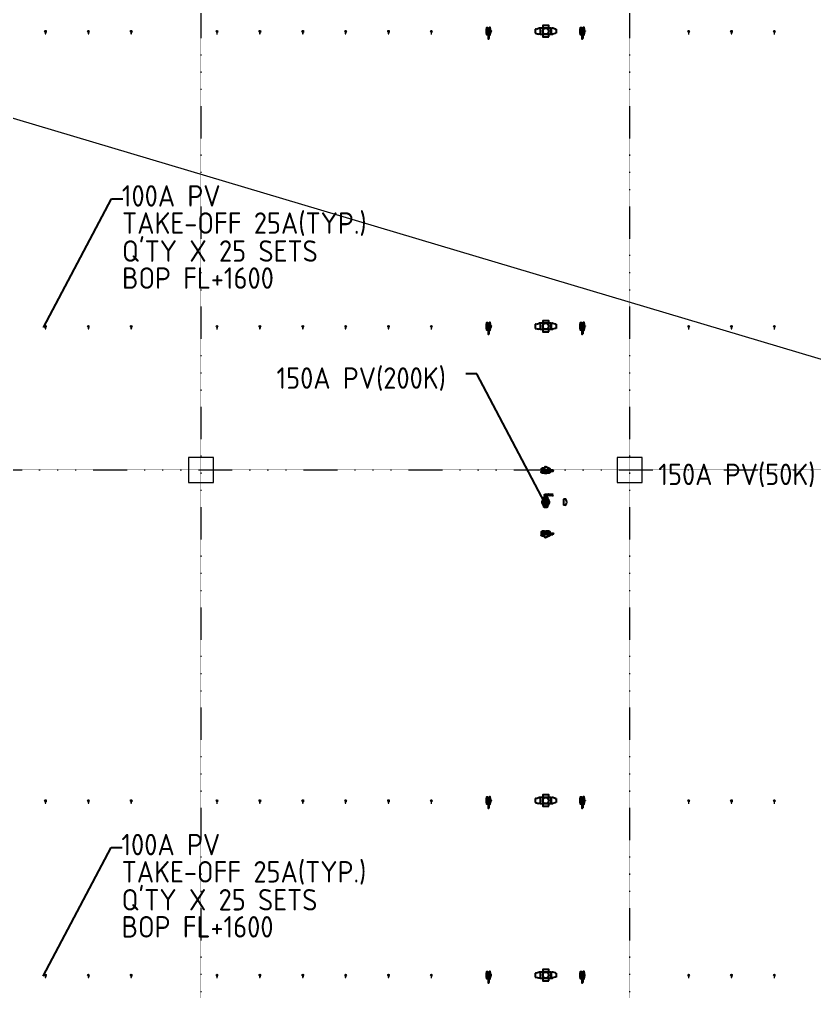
# Model space of a CAD drawing. Extents: x -122301 to 290600, y -29000 to 395522.
# Drawn here: x 122122 to 144375, y 30400 to 57612 of the extents above; entities that cross this region are included whole.
import ezdxf

# ---------------------------------------------------------------- set-up
doc = ezdxf.new("R2010")
doc.units = 0
doc.header["$LTSCALE"] = 10
doc.linetypes.add('H12PL2$0$JJP_三點線', pattern=[0.9, 0.3, -0.15, 0, -0.15, 0, -0.15, 0, -0.15])
for name, color, linetype in [('H12PL2$0$A-OBJE-2D', 252, 'Continuous'), ('H12PL2$0$S-COL', 252, 'Continuous'), ('H12PL2$0$S-GRID', 252, 'Continuous'), ('XFM7P20PV$0$PIPE-TEXT', 252, 'Continuous'), ('XFM7P20PV$0$U-PV-PIPE', 252, 'Continuous'), ('XFM7P20PV$0$U-PV-TXT', 252, 'Continuous'), ('XFM7P20PV-200K$0$PIPE-TEXT', 1, 'Continuous'), ('XFM7P20PV-200K$0$U-PV-PIPE', 180, 'Continuous'), ('XFM7P20PV-200K$0$U-PV-TXT', 3, 'Continuous')]:
    doc.layers.add(name, color=color, linetype=linetype)
doc.styles.add('XFM7P20PV$0$aa-txt', font='isocp.shx', dxfattribs={"bigfont": 'chineset'})
doc.styles.add('XFM7P20PV$0$dim-txt', font='isocp.shx', dxfattribs={"width": 0.7, "bigfont": 'chineset'})
doc.styles.add('XFM7P20PV-200K$0$aa-txt', font='isocp.shx', dxfattribs={"bigfont": 'chineset'})
doc.styles.add('XFM7P20PV-200K$0$dim-txt', font='isocp.shx', dxfattribs={"width": 0.7, "bigfont": 'chineset'})
doc.dimstyles.new('XFM7P20PV$0$adim-100', dxfattribs={"dimscale": 100, "dimtxt": 0.25, "dimasz": 0.25, "dimexe": 0.1, "dimexo": 0.5, "dimgap": 0.15, "dimtad": 0, "dimdec": 4, "dimtxsty": 'XFM7P20PV$0$dim-txt', "dimcen": -0.025, "dimclrd": 3, "dimclre": 3, "dimclrt": 256, "dimadec": 0, "dimazin": 0, "dimtfac": 1, "dimtdec": 4, "dimtmove": 0, "dimatfit": 3, "dimfxl": 1.25, "dimarcsym": 0})
doc.dimstyles.new('XFM7P20PV-200K$0$adim-100', dxfattribs={"dimscale": 100, "dimtxt": 0.25, "dimasz": 0.25, "dimexe": 0.1, "dimexo": 0.5, "dimgap": 0.15, "dimtad": 0, "dimdec": 4, "dimtxsty": 'XFM7P20PV-200K$0$dim-txt', "dimcen": -0.025, "dimclrd": 3, "dimclre": 3, "dimclrt": 256, "dimadec": 0, "dimazin": 0, "dimtfac": 1, "dimtdec": 4, "dimtmove": 0, "dimatfit": 3, "dimfxl": 1.25, "dimarcsym": 0})
pattern_1 = [(45, (-38206.89, -63929.86), (-33.67596, 33.67596), [])]

# ---------------------------------------------------------------- blocks, each defined once
blk = doc.blocks.new('H12PL2')
at = {"layer": 'H12PL2$0$A-OBJE-2D', "lineweight": 0}
blk.add_line((17650, 85950), (243150, 18700), dxfattribs=at)
at = {"layer": 'H12PL2$0$S-COL', "lineweight": 0, "flags": 128}
for points in [[(126850, 44650), (127550, 44650), (127550, 45350), (126850, 45350)], [(138850, 44650), (139550, 44650), (139550, 45350), (138850, 45350)]]:
    blk.add_lwpolyline(points, close=True, dxfattribs=at)
at = {"layer": 'H12PL2$0$S-GRID', "linetype": 'H12PL2$0$JJP_三點線', "lineweight": 0}
for p, q in [((127200, 128250), (127200, -28000)), ((139200, 128250), (139200, -28000)), ((-29000, 45000), (289600, 45000))]:
    blk.add_line(p, q, dxfattribs=at)
blk = doc.blocks.new('XFM7P20PV$0$A$Cab634a56')
at = {"layer": 'XFM7P20PV$0$U-PV-PIPE'}
h = blk.add_hatch(dxfattribs=at)
h.set_pattern_fill('ANSI31', color=3, scale=15, style=0)
h.set_pattern_definition(pattern_1)
edge = h.paths.add_edge_path()
edge.add_arc((127, 151), 84.1, 90, 270)
edge.add_arc((127, 109), 42.1, 270, 450)
edge.add_arc((127, 193), 42.1, 90, 270, ccw=False)
at = {"layer": 'XFM7P20PV$0$U-PV-PIPE', "color": 3}
for p, q in [((77, 353, 0), (184, 353, 0)), ((77, 353, 0), (77, 350, 0)), ((77, 350, 0), (184, 350, 0)), ((85, 289, 0), (101, 289, 0)), ((85, 280, 0), (95, 280, 0)), ((90, 350, 0), (90, 342, 0)), ((91, 341, 0), (162, 341, 0)), ((94, 341, 0), (94, 337, 0)), ((96, 337, 0), (104, 337, 0)), ((97, 337, 0), (97, 341, 0)), ((100, 335, 0), (100, 343, 0)), ((103, 337, 0), (103, 341, 0)), ((104, 353, 0), (141, 353, 0)), ((105, 337, 0), (105, 341, 0)), ((110, 332, 0), (110, 256, 0)), ((110, 332, 0), (110, 256, 0)), ((112, 362, 0), (112, 373, 0)), ((115, 376, 0), (140, 376, 0)), ((121, 369, 0), (132, 369, 0)), ((121, 369, 0), (121, 250, 0)), ((122, 376, 0), (337, 376, 0)), ((127, 385, 0), (127, 0, 0)), ((132, 369, 0), (132, 250, 0)), ((144, 362, 0), (195, 362, 0)), ((144, 362, 0), (144, 355, 0)), ((144, 332, 0), (144, 256, 0)), ((148, 337, 0), (148, 341, 0)), ((150, 337, 0), (158, 337, 0)), ((151, 337, 0), (151, 341, 0)), ((168, 289, 0), (153, 289, 0)), ((154, 335, 0), (154, 343, 0)), ((157, 337, 0), (157, 341, 0)), ((168, 280, 0), (158, 280, 0)), ((159, 337, 0), (159, 341, 0)), ((164, 350, 0), (164, 342, 0)), ((181, 337, 0), (201, 349, 0)), ((181, 337, 0), (181, 348, 0)), ((183, 349, 0), (182, 349, 0)), ((184, 354, 0), (184, 362, 0)), ((184, 354, 0), (187, 354, 0)), ((184, 353, 0), (184, 350, 0)), ((184, 350, 0), (184, 352, 0)), ((185, 353, 0), (190, 354, 0)), ((187, 354, 0), (187, 362, 0)), ((190, 354, 0), (193, 354, 0)), ((192, 347, 0), (193, 354, 0)), ((193, 354, 0), (200, 358, 0)), ((202, 364, 0), (214, 364, 0)), ((208, 359, 0), (208, 370, 0)), ((209, 351, 0), (257, 341, 0)), ((219, 358, 0), (231, 356, 0)), ((221, 367, 0), (266, 367, 0)), ((229, 365, 0), (240, 367, 0)), ((229, 365, 0), (243, 365, 0)), ((229, 364, 0), (243, 362, 0)), ((229, 364, 0), (243, 364, 0)), ((229, 362, 0), (243, 362, 0)), ((229, 360, 0), (243, 358, 0)), ((229, 360, 0), (243, 360, 0)), ((229, 359, 0), (242, 356, 0)), ((242, 356, 0), (229, 358, 0)), ((231, 360, 0), (231, 356, 0)), ((231, 356, 0), (243, 354, 0)), ((232, 361, 0), (242, 359, 0)), ((236, 371, 0), (236, 383, 0)), ((236, 369, 0), (236, 350, 0)), ((243, 358, 0), (242, 353, 0)), ((242, 353, 0), (335, 335, 0)), ((335, 335, 0), (327, 324, 0)), ((254, 151, 0), (0, 151, 0)), ((63, 256, 0), (68, 246, 0)), ((63, 45, 0), (68, 56, 0)), ((72, 260, 0), (75, 253, 0)), ((72, 42, 0), (75, 49, 0)), ((85, 22, 0), (95, 22, 0)), ((85, 13, 0), (168, 13, 0)), ((100, 220, 0), (154, 220, 0)), ((100, 82, 0), (154, 82, 0)), ((100, 82, 0), (154, 82, 0)), ((100, 82, 0), (154, 82, 0)), ((103, 217, 0), (103, 191, 0)), ((103, 191, 0), (150, 191, 0)), ((103, 84, 0), (103, 111, 0)), ((150, 111, 0), (103, 111, 0)), ((106, 220, 0), (147, 220, 0)), ((106, 82, 0), (147, 82, 0)), ((106, 82, 0), (147, 82, 0)), ((106, 82, 0), (147, 82, 0)), ((109, 151, 0), (109, 181, 0)), ((109, 181, 0), (145, 181, 0)), ((109, 151, 0), (109, 120, 0)), ((145, 120, 0), (109, 120, 0)), ((110, 45, 0), (110, 13, 0)), ((118, 199, 0), (134, 199, 0)), ((119, 98, 0), (135, 98, 0)), ((127, 260, 0), (127, 41, 0)), ((144, 45, 0), (144, 13, 0)), ((145, 151, 0), (145, 181, 0)), ((145, 151, 0), (145, 120, 0)), ((150, 217, 0), (150, 191, 0)), ((150, 84, 0), (150, 111, 0)), ((168, 22, 0), (158, 22, 0)), ((182, 260, 0), (179, 253, 0)), ((182, 42, 0), (179, 49, 0)), ((190, 256, 0), (186, 246, 0)), ((190, 45, 0), (186, 56, 0))]:
    blk.add_line(p, q, dxfattribs=at)
at = {"layer": 'XFM7P20PV$0$U-PV-PIPE', "color": 3, "elevation": 0}
blk.add_lwpolyline([(127, 67, -1), (127, 235, 1), (127, 151, -1)], format="xyb", close=True, dxfattribs=at)
at = {"layer": 'XFM7P20PV$0$U-PV-PIPE', "color": 3}
for centre, radius in [((208, 364, 0), 2.8), ((208, 364, 0), 2.8), ((127, 151, 0), 98.9), ((127, 151, 0), 90.5), ((127, 151, 0), 84.1), ((127, 151, 0), 82.5), ((127, 199, 0), 3.79), ((127, 98, 0), 3.79)]:
    blk.add_circle(centre, radius, dxfattribs=at)
for centre, radius, start, end in [((85, 265, 0), 23.6, 90, 202.1274), ((85, 265, 0), 14.5, 90, 202.1274), ((91, 342, 0), 1.58, 180, 270), ((96, 338, 0), 1.64, 212.344, 327.656), ((95, 265, 0), 14.5, 0, 90), ((100, 342, 0), 5.42, 239.2794, 300.7206), ((101, 332, 0), 9.16, 0, 90), ((101, 298, 0), 9.08, 270, 0), ((104, 338, 0), 1.64, 212.344, 327.656), ((103, 362, 0), 8.75, 274.4673, 6.1507), ((115, 373, 0), 2.8, 90, 180), ((141, 355, 0), 2.8, 270, 0), ((153, 332, 0), 9.16, 90, 180), ((153, 298, 0), 9.08, 180, 270), ((158, 265, 0), 14.5, 90, 180), ((150, 338, 0), 1.64, 212.344, 327.656), ((154, 342, 0), 5.42, 239.2794, 300.7206), ((158, 338, 0), 1.64, 212.344, 327.656), ((162, 342, 0), 1.58, 270, 0), ((168, 265, 0), 23.6, 337.8726, 90), ((168, 265, 0), 14.5, 337.8726, 90), ((182, 348, 0), 0.932, 89.9795, 179.9795), ((183, 350, 0), 0.932, 269.9795, 359.9795), ((185, 352, 0), 0.932, 99.4418, 179.9795), ((195, 356, 0), 5.73, 46.5425, 90), ((208, 370, 0), 13, 226.5425, 271.3277), ((198, 360, 0), 2.78, 299.9795, 21.6135), ((208, 364, 0), 7.46, 352.23, 201.6135), ((209, 334, 0), 16.8, 89.9795, 119.9795), ((208, 370, 0), 13, 268.6723, 347.6421), ((220, 363, 0), 4.67, 172.23, 258.7049), ((229, 365, 0), 0.859, 90, 270), ((229, 361, 0), 0.859, 90, 270), ((229, 359, 0), 0.859, 90, 270), ((229, 357, 0), 0.859, 90, 270), ((229, 361, 0), 0.859, 355.4721, 4.4869), ((232, 360, 0), 0.932, 78.7049, 168.7049), ((242, 358, 0), 0.932, 348.7049, 78.7049), ((243, 365, 0), 0.859, 269.959, 89.959), ((243, 361, 0), 0.859, 269.959, 89.959), ((243, 357, 0), 0.859, 269.959, 89.959), ((243, 355, 0), 0.859, 269.959, 89.959), ((261, 333, 0), 9.85, 27.0725, 119.8185), ((272, 338, 0), 1.72, 207.0725, 310.5695), ((279, 329, 0), 9.85, 27.8266, 130.5695), ((289, 335, 0), 1.72, 207.8266, 311.0286), ((297, 326, 0), 9.85, 31.6925, 131.0286), ((307, 332, 0), 1.72, 211.6925, 307.2476), ((314, 323, 0), 9.85, 11.6335, 127.2476), ((325, 325, 0), 1.72, 191.6335, 320.4108), ((127, 151, 0), 109, 165.752, 194.248), ((20, 194, 0), 16.6, 276.1491, 39.8509), ((20, 108, 0), 16.6, 320.1491, 83.8509), ((127, 151, 0), 109, 122.3837, 150.248), ((127, 151, 0), 109, 209.752, 237.6163), ((127, 151, 0), 74.4, 111.2651, 248.5637), ((85, 36, 0), 23.6, 157.8726, 270), ((52, 239, 0), 17, 310.2459, 22.1274), ((52, 62, 0), 17, 337.8726, 49.7541), ((85, 36, 0), 14.5, 157.8726, 270), ((89, 258, 0), 15, 202.1274, 289.5924), ((89, 44, 0), 15, 70.4076, 157.8726), ((95, 36, 0), 14.5, 270, 0), ((127, 151, 0), 74.4, 68.6587, 111.3413), ((127, 151, 0), 74.4, 248.6587, 291.3413), ((127, 151, 0), 74.4, 248.6587, 291.3413), ((127, 151, 0), 74.4, 248.6587, 291.3413), ((100, 256, 0), 10, 284.4146, 0), ((100, 45, 0), 10, 0, 75.5854), ((106, 217, 0), 2.93, 90, 180), ((105, 191, 0), 1.95, 180, 237.2028), ((105, 111, 0), 1.95, 122.7972, 180), ((106, 85, 0), 2.93, 180, 270), ((106, 85, 0), 2.93, 180, 270), ((106, 84, 0), 2.93, 180, 270), ((99, 181, 0), 9.75, 0, 57.2028), ((99, 120, 0), 9.75, 302.7972, 0), ((154, 256, 0), 10, 180, 255.5854), ((154, 45, 0), 10, 104.4146, 180), ((158, 36, 0), 14.5, 180, 270), ((155, 181, 0), 9.75, 122.7972, 180), ((155, 120, 0), 9.75, 180, 237.2028), ((147, 217, 0), 2.93, 0.1573, 90), ((147, 85, 0), 2.93, 270, 359.8427), ((147, 85, 0), 2.93, 270, 359.8427), ((147, 84, 0), 2.93, 270, 359.8427), ((148, 191, 0), 1.95, 302.7972, 0), ((148, 111, 0), 1.95, 0, 57.2028), ((127, 151, 0), 74.4, 291.4363, 68.7349), ((165, 258, 0), 15, 250.4076, 337.8726), ((165, 44, 0), 15, 22.1274, 109.5924), ((168, 36, 0), 23.6, 270, 22.1274), ((168, 36, 0), 14.5, 270, 22.1274), ((202, 239, 0), 17, 157.8726, 229.7541), ((127, 151, 0), 109, 29.752, 57.6163), ((127, 151, 0), 109, 302.3837, 330.248), ((202, 62, 0), 17, 130.2459, 202.1274), ((234, 194, 0), 16.6, 140.1491, 263.8509), ((234, 108, 0), 16.6, 96.1491, 219.8509), ((127, 151, 0), 109, 345.752, 14.248)]:
    blk.add_arc(centre, radius, start, end, dxfattribs=at)
blk.add_point((164, 350, 0), dxfattribs=at)
blk = doc.blocks.new('XFM7P20PV$0$Ca-150')
for p, q in [((8.4, 0), (-8.4, 0)), ((-8.4, -4.3), (-8.4, 0)), ((8.4, -4.3), (8.4, 0))]:
    blk.add_line(p, q)
for centre, radius, start, end in [((-5.1, -4.3), 3.28, 180, 241.9431), ((0, 5.3), 14.2, 241.9431, 298.0569), ((5.1, -4.3), 3.28, 298.0569, 0)]:
    blk.add_arc(centre, radius, start, end)
blk = doc.blocks.new('XFM7P20PV-200K$0$A$Cab634a56')
at = {"layer": 'XFM7P20PV-200K$0$U-PV-PIPE'}
h = blk.add_hatch(dxfattribs=at)
h.set_pattern_fill('ANSI31', color=3, scale=15, style=0)
h.set_pattern_definition(pattern_1)
edge = h.paths.add_edge_path()
edge.add_arc((127, 151), 84.1, 90, 270)
edge.add_arc((127, 109), 42.1, 270, 450)
edge.add_arc((127, 193), 42.1, 90, 270, ccw=False)
at = {"layer": 'XFM7P20PV-200K$0$U-PV-PIPE', "color": 3}
for p, q in [((77, 353, 0), (184, 353, 0)), ((77, 353, 0), (77, 350, 0)), ((77, 350, 0), (184, 350, 0)), ((85, 289, 0), (101, 289, 0)), ((85, 280, 0), (95, 280, 0)), ((90, 350, 0), (90, 342, 0)), ((91, 341, 0), (162, 341, 0)), ((94, 341, 0), (94, 337, 0)), ((96, 337, 0), (104, 337, 0)), ((97, 337, 0), (97, 341, 0)), ((100, 335, 0), (100, 343, 0)), ((103, 337, 0), (103, 341, 0)), ((104, 353, 0), (141, 353, 0)), ((105, 337, 0), (105, 341, 0)), ((110, 332, 0), (110, 256, 0)), ((110, 332, 0), (110, 256, 0)), ((112, 362, 0), (112, 373, 0)), ((115, 376, 0), (140, 376, 0)), ((121, 369, 0), (132, 369, 0)), ((121, 369, 0), (121, 250, 0)), ((122, 376, 0), (337, 376, 0)), ((127, 385, 0), (127, 0, 0)), ((132, 369, 0), (132, 250, 0)), ((144, 362, 0), (195, 362, 0)), ((144, 362, 0), (144, 355, 0)), ((144, 332, 0), (144, 256, 0)), ((148, 337, 0), (148, 341, 0)), ((150, 337, 0), (158, 337, 0)), ((151, 337, 0), (151, 341, 0)), ((168, 289, 0), (153, 289, 0)), ((154, 335, 0), (154, 343, 0)), ((157, 337, 0), (157, 341, 0)), ((168, 280, 0), (158, 280, 0)), ((159, 337, 0), (159, 341, 0)), ((164, 350, 0), (164, 342, 0)), ((181, 337, 0), (201, 349, 0)), ((181, 337, 0), (181, 348, 0)), ((183, 349, 0), (182, 349, 0)), ((184, 354, 0), (184, 362, 0)), ((184, 354, 0), (187, 354, 0)), ((184, 353, 0), (184, 350, 0)), ((184, 350, 0), (184, 352, 0)), ((185, 353, 0), (190, 354, 0)), ((187, 354, 0), (187, 362, 0)), ((190, 354, 0), (193, 354, 0)), ((192, 347, 0), (193, 354, 0)), ((193, 354, 0), (200, 358, 0)), ((202, 364, 0), (214, 364, 0)), ((208, 359, 0), (208, 370, 0)), ((209, 351, 0), (257, 341, 0)), ((219, 358, 0), (231, 356, 0)), ((221, 367, 0), (266, 367, 0)), ((229, 365, 0), (240, 367, 0)), ((229, 365, 0), (243, 365, 0)), ((229, 364, 0), (243, 362, 0)), ((229, 364, 0), (243, 364, 0)), ((229, 362, 0), (243, 362, 0)), ((229, 360, 0), (243, 358, 0)), ((229, 360, 0), (243, 360, 0)), ((229, 359, 0), (242, 356, 0)), ((242, 356, 0), (229, 358, 0)), ((231, 360, 0), (231, 356, 0)), ((231, 356, 0), (243, 354, 0)), ((232, 361, 0), (242, 359, 0)), ((236, 371, 0), (236, 383, 0)), ((236, 369, 0), (236, 350, 0)), ((243, 358, 0), (242, 353, 0)), ((242, 353, 0), (335, 335, 0)), ((335, 335, 0), (327, 324, 0)), ((254, 151, 0), (0, 151, 0)), ((63, 256, 0), (68, 246, 0)), ((63, 45, 0), (68, 56, 0)), ((72, 260, 0), (75, 253, 0)), ((72, 42, 0), (75, 49, 0)), ((85, 22, 0), (95, 22, 0)), ((85, 13, 0), (168, 13, 0)), ((100, 220, 0), (154, 220, 0)), ((100, 82, 0), (154, 82, 0)), ((100, 82, 0), (154, 82, 0)), ((100, 82, 0), (154, 82, 0)), ((103, 217, 0), (103, 191, 0)), ((103, 191, 0), (150, 191, 0)), ((103, 84, 0), (103, 111, 0)), ((150, 111, 0), (103, 111, 0)), ((106, 220, 0), (147, 220, 0)), ((106, 82, 0), (147, 82, 0)), ((106, 82, 0), (147, 82, 0)), ((106, 82, 0), (147, 82, 0)), ((109, 151, 0), (109, 181, 0)), ((109, 181, 0), (145, 181, 0)), ((109, 151, 0), (109, 120, 0)), ((145, 120, 0), (109, 120, 0)), ((110, 45, 0), (110, 13, 0)), ((118, 199, 0), (134, 199, 0)), ((119, 98, 0), (135, 98, 0)), ((127, 260, 0), (127, 41, 0)), ((144, 45, 0), (144, 13, 0)), ((145, 151, 0), (145, 181, 0)), ((145, 151, 0), (145, 120, 0)), ((150, 217, 0), (150, 191, 0)), ((150, 84, 0), (150, 111, 0)), ((168, 22, 0), (158, 22, 0)), ((182, 260, 0), (179, 253, 0)), ((182, 42, 0), (179, 49, 0)), ((190, 256, 0), (186, 246, 0)), ((190, 45, 0), (186, 56, 0))]:
    blk.add_line(p, q, dxfattribs=at)
at = {"layer": 'XFM7P20PV-200K$0$U-PV-PIPE', "color": 3, "elevation": 0}
blk.add_lwpolyline([(127, 67, -1), (127, 235, 1), (127, 151, -1)], format="xyb", close=True, dxfattribs=at)
at = {"layer": 'XFM7P20PV-200K$0$U-PV-PIPE', "color": 3}
for centre, radius in [((208, 364, 0), 2.8), ((208, 364, 0), 2.8), ((127, 151, 0), 98.9), ((127, 151, 0), 90.5), ((127, 151, 0), 84.1), ((127, 151, 0), 82.5), ((127, 199, 0), 3.79), ((127, 98, 0), 3.79)]:
    blk.add_circle(centre, radius, dxfattribs=at)
for centre, radius, start, end in [((85, 265, 0), 23.6, 90, 202.1274), ((85, 265, 0), 14.5, 90, 202.1274), ((91, 342, 0), 1.58, 180, 270), ((96, 338, 0), 1.64, 212.344, 327.656), ((95, 265, 0), 14.5, 0, 90), ((100, 342, 0), 5.42, 239.2794, 300.7206), ((101, 332, 0), 9.16, 0, 90), ((101, 298, 0), 9.08, 270, 0), ((104, 338, 0), 1.64, 212.344, 327.656), ((103, 362, 0), 8.75, 274.4673, 6.1507), ((115, 373, 0), 2.8, 90, 180), ((141, 355, 0), 2.8, 270, 0), ((153, 332, 0), 9.16, 90, 180), ((153, 298, 0), 9.08, 180, 270), ((158, 265, 0), 14.5, 90, 180), ((150, 338, 0), 1.64, 212.344, 327.656), ((154, 342, 0), 5.42, 239.2794, 300.7206), ((158, 338, 0), 1.64, 212.344, 327.656), ((162, 342, 0), 1.58, 270, 0), ((168, 265, 0), 23.6, 337.8726, 90), ((168, 265, 0), 14.5, 337.8726, 90), ((182, 348, 0), 0.932, 89.9795, 179.9795), ((183, 350, 0), 0.932, 269.9795, 359.9795), ((185, 352, 0), 0.932, 99.4418, 179.9795), ((195, 356, 0), 5.73, 46.5425, 90), ((208, 370, 0), 13, 226.5425, 271.3277), ((198, 360, 0), 2.78, 299.9795, 21.6135), ((208, 364, 0), 7.46, 352.23, 201.6135), ((209, 334, 0), 16.8, 89.9795, 119.9795), ((208, 370, 0), 13, 268.6723, 347.6421), ((220, 363, 0), 4.67, 172.23, 258.7049), ((229, 365, 0), 0.859, 90, 270), ((229, 361, 0), 0.859, 90, 270), ((229, 359, 0), 0.859, 90, 270), ((229, 357, 0), 0.859, 90, 270), ((229, 361, 0), 0.859, 355.4721, 4.4869), ((232, 360, 0), 0.932, 78.7049, 168.7049), ((242, 358, 0), 0.932, 348.7049, 78.7049), ((243, 365, 0), 0.859, 269.959, 89.959), ((243, 361, 0), 0.859, 269.959, 89.959), ((243, 357, 0), 0.859, 269.959, 89.959), ((243, 355, 0), 0.859, 269.959, 89.959), ((261, 333, 0), 9.85, 27.0725, 119.8185), ((272, 338, 0), 1.72, 207.0725, 310.5695), ((279, 329, 0), 9.85, 27.8266, 130.5695), ((289, 335, 0), 1.72, 207.8266, 311.0286), ((297, 326, 0), 9.85, 31.6925, 131.0286), ((307, 332, 0), 1.72, 211.6925, 307.2476), ((314, 323, 0), 9.85, 11.6335, 127.2476), ((325, 325, 0), 1.72, 191.6335, 320.4108), ((127, 151, 0), 109, 165.752, 194.248), ((20, 194, 0), 16.6, 276.1491, 39.8509), ((20, 108, 0), 16.6, 320.1491, 83.8509), ((127, 151, 0), 109, 122.3837, 150.248), ((127, 151, 0), 109, 209.752, 237.6163), ((127, 151, 0), 74.4, 111.2651, 248.5637), ((85, 36, 0), 23.6, 157.8726, 270), ((52, 239, 0), 17, 310.2459, 22.1274), ((52, 62, 0), 17, 337.8726, 49.7541), ((85, 36, 0), 14.5, 157.8726, 270), ((89, 258, 0), 15, 202.1274, 289.5924), ((89, 44, 0), 15, 70.4076, 157.8726), ((95, 36, 0), 14.5, 270, 0), ((127, 151, 0), 74.4, 68.6587, 111.3413), ((127, 151, 0), 74.4, 248.6587, 291.3413), ((127, 151, 0), 74.4, 248.6587, 291.3413), ((127, 151, 0), 74.4, 248.6587, 291.3413), ((100, 256, 0), 10, 284.4146, 0), ((100, 45, 0), 10, 0, 75.5854), ((106, 217, 0), 2.93, 90, 180), ((105, 191, 0), 1.95, 180, 237.2028), ((105, 111, 0), 1.95, 122.7972, 180), ((106, 85, 0), 2.93, 180, 270), ((106, 85, 0), 2.93, 180, 270), ((106, 84, 0), 2.93, 180, 270), ((99, 181, 0), 9.75, 0, 57.2028), ((99, 120, 0), 9.75, 302.7972, 0), ((154, 256, 0), 10, 180, 255.5854), ((154, 45, 0), 10, 104.4146, 180), ((158, 36, 0), 14.5, 180, 270), ((155, 181, 0), 9.75, 122.7972, 180), ((155, 120, 0), 9.75, 180, 237.2028), ((147, 217, 0), 2.93, 0.1573, 90), ((147, 85, 0), 2.93, 270, 359.8427), ((147, 85, 0), 2.93, 270, 359.8427), ((147, 84, 0), 2.93, 270, 359.8427), ((148, 191, 0), 1.95, 302.7972, 0), ((148, 111, 0), 1.95, 0, 57.2028), ((127, 151, 0), 74.4, 291.4363, 68.7349), ((165, 258, 0), 15, 250.4076, 337.8726), ((165, 44, 0), 15, 22.1274, 109.5924), ((168, 36, 0), 23.6, 270, 22.1274), ((168, 36, 0), 14.5, 270, 22.1274), ((202, 239, 0), 17, 157.8726, 229.7541), ((127, 151, 0), 109, 29.752, 57.6163), ((127, 151, 0), 109, 302.3837, 330.248), ((202, 62, 0), 17, 130.2459, 202.1274), ((234, 194, 0), 16.6, 140.1491, 263.8509), ((234, 108, 0), 16.6, 96.1491, 219.8509), ((127, 151, 0), 109, 345.752, 14.248)]:
    blk.add_arc(centre, radius, start, end, dxfattribs=at)
blk.add_point((164, 350, 0), dxfattribs=at)
blk = doc.blocks.new('XFM7P20PV-200K$0$Ca-150')
for p, q in [((8.4, 0), (-8.4, 0)), ((-8.4, -4.3), (-8.4, 0)), ((8.4, -4.3), (8.4, 0))]:
    blk.add_line(p, q)
for centre, radius, start, end in [((-5.1, -4.3), 3.28, 180, 241.9431), ((0, 5.3), 14.2, 241.9431, 298.0569), ((5.1, -4.3), 3.28, 298.0569, 0)]:
    blk.add_arc(centre, radius, start, end)
blk = doc.blocks.new('XFM7P20PV-200K$0$A$Cb71b04ad')
at = {"color": 3, "linetype": 'ByBlock'}
for p, q in [((0, 76), (357, 76)), ((14, 76), (14, 76)), ((14, 76), (14, 76)), ((18, 81), (54, 81)), ((18, 71), (54, 71)), ((39, 71), (41, 51)), ((41, 101), (40, 81)), ((44, 104), (41, 101)), ((41, 101), (58, 101)), ((41, 51), (44, 48)), ((41, 51), (58, 51)), ((44, 104), (59, 104)), ((44, 48), (59, 48)), ((67, 74), (67, 78)), ((67, 78), (78, 78)), ((67, 74), (78, 74)), ((68, 65), (75, 66)), ((71, 54), (77, 57)), ((73, 91), (73, 89)), ((76, 41), (85, 50)), ((99, 107), (78, 128)), ((78, 82), (78, 84)), ((78, 78), (78, 74)), ((85, 125), (79, 116)), ((79, 116), (85, 107)), ((82, 36), (87, 40)), ((85, 125), (95, 125)), ((85, 107), (95, 107)), ((86, 76), (107, 89)), ((86, 76), (107, 63)), ((90, 28), (94, 33)), ((101, 116), (95, 125)), ((95, 107), (101, 116)), ((99, 21), (104, 31)), ((104, 175), (104, 165)), ((108, 17), (111, 23)), ((115, 186), (121, 186)), ((116, 100), (156, 100)), ((116, 52), (156, 52)), ((119, 14), (120, 20)), ((121, 186), (121, 179)), ((128, 170), (121, 179)), ((126, 84), (135, 84)), ((126, 68), (135, 68)), ((128, 13), (128, 24)), ((132, 24), (128, 24)), ((132, 13), (128, 13)), ((130, 35), (130, 117)), ((130, 35), (130, 117)), ((130, 114), (130, 36)), ((130, 103), (130, 47)), ((130, 91), (130, 61)), ((130, 91), (130, 61)), ((130, 91), (130, 61)), ((132, 170), (137, 177)), ((132, 13), (132, 24)), ((137, 16), (137, 21)), ((139, 16), (139, 21)), ((145, 169), (141, 176)), ((142, 25), (141, 25)), ((142, 23), (141, 23)), ((142, 14), (141, 14)), ((142, 12), (141, 12)), ((144, 16), (144, 21)), ((146, 16), (146, 21)), ((148, 169), (154, 174)), ((161, 165), (158, 173)), ((165, 45), (160, 35)), ((160, 35), (165, 26)), ((161, 45), (182, 24)), ((164, 164), (171, 168)), ((165, 97), (239, 97)), ((165, 55), (239, 55)), ((165, 45), (176, 45)), ((165, 26), (176, 26)), ((176, 159), (175, 167)), ((181, 36), (176, 45)), ((176, 26), (181, 36)), ((179, 157), (186, 160)), ((189, 150), (190, 158)), ((192, 147), (200, 149)), ((212, 33), (193, 33)), ((215, 36), (195, 36)), ((201, 138), (203, 146)), ((204, 135), (212, 136)), ((211, 125), (214, 132)), ((215, 36), (212, 33)), ((213, 122), (221, 121)), ((216, 50), (215, 36)), ((218, 110), (223, 117)), ((229, 50), (219, 50)), ((220, 107), (227, 104)), ((226, 97), (228, 100)), ((239, 97), (269, 95)), ((239, 55), (269, 57)), ((269, 95), (331, 95)), ((269, 57), (331, 57))]:
    blk.add_line(p, q, dxfattribs=at)
for points in [[(76, 129), (6, 129), (6, 104), (59, 104)], [(76, 23), (6, 23), (6, 48), (59, 48)], [(94, 144), (34, 144), (34, 129)], [(95, 8), (34, 8), (34, 23)], [(226, 23), (226, 8), (165, 8)], [(254, 48), (254, 23), (184, 23)], [(226, 129), (226, 144), (203, 144)], [(254, 104), (254, 129), (213, 129)], [(216, 48), (254, 48)], [(228, 104), (254, 104)]]:
    blk.add_lwpolyline(points, dxfattribs=at)
for points in [[(73, 91, 0.120011), (71, 90, 0.104957), (70, 89, 0.088923), (69, 88, 0.080167), (69, 86, 0.080167), (69, 85, 0.088923), (70, 83, 0.104957), (71, 82, 0.120011), (73, 82, 0.120011), (75, 82, 0.104957), (76, 83, 0.088923), (77, 85, 0.088923)], [(73, 89, 0.120011), (72, 88, 0.104957), (72, 88, 0.088923), (72, 87, 0.080167), (71, 86, 0.080167), (72, 85, 0.088923), (72, 85, 0.104957), (72, 84, 0.120011), (73, 84, 0.120011), (74, 84, 0.104957), (74, 85, 0.088923), (75, 85)], [(78, 82, 0.108254), (80, 82, 0.102013), (81, 83, 0.094273), (82, 85, 0.089446), (82, 86, 0.089446), (82, 88, 0.094273), (81, 89, 0.102013), (80, 90, 0.108254), (78, 91, 0.108254), (77, 90, 0.207462), (75, 88, -0.005899), (75, 86)], [(78, 84, 0.108254), (79, 84, 0.102013), (79, 85, 0.094273), (80, 85, 0.089446), (80, 86, 0.089446), (80, 87, 0.094273), (79, 88, 0.102013), (79, 88, 0.108254), (78, 89, 0.088886), (78, 88, 0.178069), (77, 88, -0.005748), (77, 85, -0.005748)]]:
    blk.add_lwpolyline(points, format="xyb", dxfattribs=at)
for centre in [(90, 116), (170, 35)]:
    blk.add_circle(centre, 7.32, dxfattribs=at)
for centre, radius, start, end in [((18, 76), 4.63, 90, 180), ((18, 76), 4.63, 180, 270), ((130, 76), 76.1, 121.1866, 328.8134), ((72, 86), 2.7, 341.6663, 342.6546), ((76, 85), 0.803, 333.604, 355.7622), ((130, 76), 56.9, 121.8333, 148.1667), ((76, 165), 27.8, 301.1866, 0), ((115, 175), 11.1, 90, 180), ((141, 76), 36.9, 143.7197, 216.2803), ((116, 95), 5.56, 90, 143.7197), ((116, 57), 5.56, 216.2803, 270), ((126, 76), 8.2, 90, 270), ((130, 172), 2.44, 217.5, 322.5), ((135, 76), 8.2, 270, 90), ((139, 175), 2.44, 27.5, 142.5), ((141, 21), 3.97, 90, 180), ((141, 16), 3.97, 180, 270), ((141, 21), 1.81, 90, 180), ((141, 16), 1.81, 180, 270), ((142, 21), 3.97, 0, 90), ((142, 21), 1.81, 0, 90), ((142, 16), 1.81, 270, 0), ((142, 16), 3.97, 270, 0), ((147, 170), 2.44, 207.5, 312.5), ((156, 172), 2.44, 17.5, 132.5), ((165, 112), 15.1, 233.1301, 270), ((165, 40), 15.1, 90, 126.8699), ((130, 76), 56.9, 301.8333, 328.1667), ((163, 166), 2.44, 197.5, 302.5), ((172, 166), 2.44, 7.5, 122.5), ((178, 159), 2.44, 187.5, 292.5), ((187, 158), 2.44, 357.5, 112.5), ((192, 150), 2.44, 177.5, 282.5), ((219, 22), 27.8, 90, 148.8134), ((201, 147), 2.44, 347.5, 102.5), ((204, 138), 2.44, 167.5, 272.5), ((213, 124), 2.44, 157.5, 262.5), ((212, 133), 2.44, 337.5, 92.5), ((220, 109), 2.44, 147.5, 252.5), ((221, 118), 2.44, 327.5, 82.5), ((227, 102), 2.44, 317.5, 72.5), ((229, 61), 11.1, 270, 325.8229), ((331, 76), 18.7, 270, 90)]:
    blk.add_arc(centre, radius, start, end, dxfattribs=at)
blk = doc.blocks.new('XFM7P20PV-200K$0$A$Ca860cff7')
at = {"color": 0, "linetype": 'ByBlock'}
for p, q in [((0, 140), (0, 117)), ((168, 140), (0, 140)), ((25, 36), (2, 98)), ((27, 0), (27, 16)), ((141, 0), (27, 0)), ((141, 0), (141, 16)), ((141, 0), (141, 16)), ((143, 36), (166, 98)), ((168, 140), (168, 117))]:
    blk.add_line(p, q, dxfattribs=at)
for centre, start, end in [((100, 117), 180, 191.1869), ((-73, 16), 0, 11.1869), ((241, 16), 168.8131, 180), ((68, 117), 348.8131, 0)]:
    blk.add_arc(centre, 100, start, end, dxfattribs=at)
blk = doc.blocks.new('XFM7P20PV-200K$0$A$C4b812c41')
at = {"color": 1, "linetype": 'ByBlock'}
for p, q in [((10, 59), (328, 59)), ((82, 81), (67, 95)), ((103, 86), (103, 32)), ((125, 38), (139, 23))]:
    blk.add_line(p, q, dxfattribs=at)
at = {"color": 3, "linetype": 'ByBlock'}
for p, q in [((19, 59), (19, 59)), ((19, 59), (19, 59)), ((23, 63), (51, 63)), ((23, 56), (51, 56)), ((38, 83), (37, 63)), ((37, 56), (38, 35)), ((40, 85), (38, 83)), ((38, 83), (56, 83)), ((38, 35), (40, 33)), ((38, 35), (56, 35)), ((40, 85), (57, 85)), ((40, 33), (57, 33)), ((59, 58), (59, 60)), ((59, 60), (67, 60)), ((59, 58), (67, 58)), ((60, 52), (65, 53)), ((62, 44), (67, 46)), ((64, 70), (64, 68)), ((65, 37), (72, 41)), ((67, 63), (67, 65)), ((67, 60), (67, 58)), ((72, 94), (68, 87)), ((68, 87), (72, 81)), ((70, 31), (73, 34)), ((72, 94), (79, 94)), ((72, 81), (79, 81)), ((73, 59), (87, 68)), ((73, 59), (87, 50)), ((75, 26), (78, 29)), ((83, 87), (79, 94)), ((79, 81), (83, 87)), ((81, 21), (85, 28)), ((85, 128), (85, 121)), ((88, 18), (90, 22)), ((93, 136), (97, 136)), ((94, 76), (122, 76)), ((94, 43), (122, 43)), ((96, 16), (97, 20)), ((97, 136), (97, 131)), ((102, 125), (97, 131)), ((101, 65), (107, 65)), ((101, 54), (107, 54)), ((102, 15), (102, 23)), ((104, 23), (102, 23)), ((104, 15), (102, 15)), ((103, 31), (103, 88)), ((103, 31), (103, 88)), ((103, 78), (103, 39)), ((103, 70), (103, 49)), ((103, 70), (103, 49)), ((103, 70), (103, 49)), ((104, 15), (104, 23)), ((105, 125), (108, 129)), ((108, 17), (108, 21)), ((110, 17), (110, 21)), ((113, 124), (111, 129)), ((112, 24), (111, 24)), ((112, 22), (111, 22)), ((112, 16), (111, 16)), ((112, 15), (111, 15)), ((113, 17), (113, 21)), ((115, 17), (115, 21)), ((116, 124), (120, 128)), ((125, 122), (123, 127)), ((128, 37), (124, 31)), ((124, 31), (128, 25)), ((127, 121), (132, 124)), ((128, 74), (207, 74)), ((128, 45), (207, 45)), ((128, 37), (135, 38)), ((128, 25), (135, 25)), ((135, 117), (134, 122)), ((139, 31), (135, 38)), ((135, 25), (139, 31)), ((137, 116), (143, 118)), ((145, 111), (145, 116)), ((147, 109), (152, 110)), ((161, 30), (147, 30)), ((163, 32), (148, 32)), ((153, 103), (154, 108)), ((155, 101), (160, 101)), ((160, 93), (162, 98)), ((161, 91), (167, 90)), ((163, 32), (161, 30)), ((163, 41), (163, 32)), ((165, 83), (168, 88)), ((172, 41), (165, 41)), ((166, 81), (171, 79)), ((170, 74), (172, 76)), ((207, 74), (228, 72)), ((207, 45), (228, 46)), ((228, 72), (310, 72)), ((228, 46), (310, 46))]:
    blk.add_line(p, q, dxfattribs=at)
for points in [[(81, 109), (0, 109), (0, 85), (57, 85)], [(85, 10), (0, 10), (0, 33), (57, 33)], [(85, 119), (37, 119), (37, 109)], [(170, 10), (170, 0), (37, 0), (37, 10)], [(207, 33), (207, 10), (121, 10)], [(170, 109), (170, 119), (135, 119)], [(207, 85), (207, 109), (145, 109)], [(163, 33), (207, 33)], [(166, 85), (207, 85)]]:
    blk.add_lwpolyline(points, dxfattribs=at)
for points in [[(64, 70, 0.120011), (63, 69, 0.104957), (62, 68, 0.088923), (61, 68, 0.080167), (61, 66, 0.080167), (61, 65, 0.088923), (62, 64, 0.104957), (63, 64, 0.120011), (64, 63, 0.120011), (65, 64, 0.104957), (66, 64, 0.088923), (66, 65, 0.088923)], [(64, 68, 0.120011), (63, 68, 0.104957), (63, 68, 0.088923), (63, 67, 0.080167), (63, 66, 0.080167), (63, 66, 0.088923), (63, 65, 0.104957), (63, 65, 0.120011), (64, 65, 0.120011), (64, 65, 0.104957), (65, 65, 0.088923), (65, 66)], [(67, 63, 0.108254), (68, 64, 0.102013), (69, 64, 0.094273), (70, 65, 0.089446), (70, 66, 0.089446), (70, 68, 0.094273), (69, 69, 0.102013), (68, 69, 0.108254), (67, 70, 0.108254), (66, 69, 0.207462), (65, 68, -0.005899), (65, 66)], [(67, 65, 0.108254), (68, 65, 0.102013), (68, 65, 0.094273), (68, 66, 0.089446), (69, 66, 0.089446), (68, 67, 0.094273), (68, 68, 0.102013), (68, 68, 0.108254), (67, 68, 0.088886), (67, 68, 0.178069), (67, 67, -0.005748), (66, 66, -0.005748)]]:
    blk.add_lwpolyline(points, format="xyb", dxfattribs=at)
for centre in [(76, 87), (131, 31)]:
    blk.add_circle(centre, 5.1, dxfattribs=at)
for centre, radius, start, end in [((23, 59), 3.22, 90, 180), ((23, 59), 3.22, 180, 270), ((103, 59), 52.9, 121.1866, 328.8134), ((63, 66), 1.88, 341.6663, 342.6546), ((66, 66), 0.559, 333.604, 355.7622), ((66, 121), 19.3, 301.1866, 0), ((93, 128), 7.74, 90, 180), ((111, 59), 25.7, 143.7197, 216.2803), ((94, 72), 3.87, 90, 143.7197), ((94, 46), 3.87, 216.2803, 270), ((101, 59), 5.71, 90, 270), ((103, 126), 1.7, 217.5, 322.5), ((107, 59), 5.71, 270, 90), ((109, 128), 1.7, 27.5, 142.5), ((111, 21), 2.76, 90, 180), ((111, 17), 2.76, 180, 270), ((111, 21), 1.26, 90, 180), ((111, 17), 1.26, 180, 270), ((112, 21), 2.76, 0, 90), ((112, 21), 1.26, 0, 90), ((112, 17), 1.26, 270, 0), ((112, 17), 2.76, 270, 0), ((115, 125), 1.7, 207.5, 312.5), ((121, 126), 1.7, 17.5, 132.5), ((128, 85), 10.5, 233.1301, 270), ((128, 34), 10.5, 90, 126.8699), ((126, 122), 1.7, 197.5, 302.5), ((133, 122), 1.7, 7.5, 122.5), ((137, 117), 1.7, 187.5, 292.5), ((143, 116), 1.7, 357.5, 112.5), ((146, 110), 1.7, 177.5, 282.5), ((165, 22), 19.3, 90, 148.8134), ((152, 108), 1.7, 347.5, 102.5), ((155, 102), 1.7, 167.5, 272.5), ((160, 99), 1.7, 337.5, 92.5), ((161, 93), 1.7, 157.5, 262.5), ((166, 82), 1.7, 147.5, 252.5), ((166, 89), 1.7, 327.5, 82.5), ((171, 77), 1.7, 317.5, 72.5), ((172, 49), 7.74, 270, 325.8229), ((310, 59), 13, 270, 90)]:
    blk.add_arc(centre, radius, start, end, dxfattribs=at)
at = {"color": 1, "linetype": 'ByBlock'}
for start, end in [(121.8333, 148.1667), (301.8333, 328.1667)]:
    blk.add_arc((104, 59), 39.6, start, end, dxfattribs=at)
blk = doc.blocks.new('XFM7P20PV-200K$0$球塞閥-二件式-25A-左側-捷流')
at = {"color": 7, "linetype": 'Continuous', "lineweight": 0, "extrusion": (2.22045e-16, 1, -2.22045e-16)}
for p, q in [((-9, 15), (-18, 0)), ((-18, 0), (-9, -15)), ((-14, 32), (-9, 32)), ((-14, 29), (-14, 32)), ((-9, 29), (-14, 29)), ((-10, 72), (11, 72)), ((-10, 68), (-10, 72)), ((-8, 68), (-10, 68)), ((-8, 36), (-9, 36)), ((-9, 21), (-9, 36)), ((9, 15), (-9, 15)), ((8, 72), (-8, 72)), ((-8, 47), (-8, 70)), ((-8, 47), (0, 47)), ((-8, 42), (-8, 47)), ((-8, 41), (-8, 42)), ((0, 42), (-8, 42)), ((8, 41), (-8, 41)), ((-4, 36), (-8, 36)), ((0, 48), (-4, 48)), ((-4, 47), (-4, 48)), ((-4, 41), (-4, 42)), ((-2, 30), (-2, 35)), ((2, 30), (-2, 30)), ((4, 48), (0, 48)), ((0, 47), (8, 47)), ((0, 42), (0, 47)), ((8, 42), (0, 42)), ((2, 35), (2, 30)), ((3, 32), (3, 29)), ((3, 32), (6, 32)), ((6, 29), (3, 29)), ((4, 47), (4, 48)), ((4, 41), (4, 42)), ((8, 36), (4, 36)), ((6, 32), (7, 32)), ((6, 29), (6, 32)), ((7, 29), (6, 29)), ((7, 32), (7, 29)), ((8, 70), (8, 47)), ((11, 68), (8, 68)), ((8, 42), (8, 47)), ((8, 42), (8, 41)), ((9, 36), (8, 36)), ((8, 32), (17, 32)), ((8, 29), (8, 32)), ((17, 29), (8, 29)), ((9, 32), (9, 36)), ((9, 21), (9, 29)), ((18, 0), (9, 15)), ((9, -15), (18, 0)), ((11, 68), (11, 72)), ((17, 29), (17, 32)), ((-9, -15), (9, -15))]:
    blk.add_line(p, q, dxfattribs=at)
at = {"color": 7, "linetype": 'Continuous', "lineweight": 0}
for centre, radius, start, end in [((0, 0), 23.1, 0, 180), ((0, 0), 23.1, 180, 0), ((-4, 35), 1.42, 0, 58.001), ((4, 35), 1.42, 121.999, 180)]:
    blk.add_arc(centre, radius, start, end, dxfattribs=at)
for points in [[(-8, 70), (-8, 71), (-8, 71), (-8, 71), (-8, 72), (-8, 72), (-8, 72)], [(8, 72), (8, 72), (8, 72), (8, 71), (8, 71), (8, 71), (8, 70)]]:
    blk.add_open_spline(points, degree=3, dxfattribs=at)
for points, knots in [([(-8, 36), (-8, 37), (-8, 38), (-8, 39), (-8, 39), (-8, 40), (-8, 40), (-8, 40), (-8, 41), (-8, 41)], [-6.586857, -6.586857, -6.586857, -6.586857, -4.917672, -4.917672, -3.301294, -3.301294, -1.594864, -1.594864, 0, 0, 0, 0]), ([(-3, 36), (-3, 36), (-3, 36), (-3, 36), (-4, 36), (-4, 36), (-4, 36), (-4, 36)], [-0.7953467, -0.7953467, -0.7953467, -0.7953467, -0.3971684, -0.3971684, -0.1815592, -0.1815592, 0, 0, 0, 0]), ([(4, 36), (4, 36), (4, 36), (4, 36), (3, 36), (3, 36), (3, 36), (3, 36)], [-0.7950738, -0.7950738, -0.7950738, -0.7950738, -0.6135769, -0.6135769, -0.3980416, -0.3980416, 0, 0, 0, 0]), ([(8, 41), (8, 41), (8, 40), (8, 40), (8, 40), (8, 39), (8, 39), (8, 38), (8, 37), (8, 36)], [-6.585553, -6.585553, -6.585553, -6.585553, -4.991005, -4.991005, -3.284912, -3.284912, -1.668854, -1.668854, 0, 0, 0, 0])]:
    blk.add_open_spline(points, degree=3, knots=knots, dxfattribs=at)
blk = doc.blocks.new('XFM7P20PV-200K$0$100  PV SUBMAIN')
at = {"layer": 'XFM7P20PV-200K$0$U-PV-PIPE'}
for points in [[(208308, 36594), (207992, 36594), (207992, 36426), (208308, 36426)], [(208234, 36352), (208234, 36668), (208066, 36668), (208066, 36352)]]:
    blk.add_lwpolyline(points, close=True, dxfattribs=at)
at = {"layer": 'XFM7P20PV-200K$0$U-PV-PIPE', "color": 1}
blk.add_circle((208150, 36510), 84.1, dxfattribs=at)
at = {"layer": 'XFM7P20PV-200K$0$U-PV-PIPE', "xscale": -1}
for name, p, rotation in [('XFM7P20PV-200K$0$球塞閥-二件式-25A-左側-捷流', (194150, 36510), 180), ('XFM7P20PV-200K$0$球塞閥-二件式-25A-左側-捷流', (195351, 36510), 180), ('XFM7P20PV-200K$0$球塞閥-二件式-25A-左側-捷流', (196550, 36510), 180), ('XFM7P20PV-200K$0$球塞閥-二件式-25A-左側-捷流', (198950, 36510), 180), ('XFM7P20PV-200K$0$球塞閥-二件式-25A-左側-捷流', (200151, 36510), 180), ('XFM7P20PV-200K$0$球塞閥-二件式-25A-左側-捷流', (201352, 36510), 180), ('XFM7P20PV-200K$0$球塞閥-二件式-25A-左側-捷流', (202550, 36510), 180), ('XFM7P20PV-200K$0$球塞閥-二件式-25A-左側-捷流', (203751, 36510), 180), ('XFM7P20PV-200K$0$球塞閥-二件式-25A-左側-捷流', (204950, 36510), 180), ('XFM7P20PV-200K$0$A$Ca860cff7', (207853, 36426), 270), ('XFM7P20PV-200K$0$球塞閥-二件式-25A-左側-捷流', (212151, 36510), 180), ('XFM7P20PV-200K$0$球塞閥-二件式-25A-左側-捷流', (213350, 36510), 180), ('XFM7P20PV-200K$0$球塞閥-二件式-25A-左側-捷流', (214550, 36510), 180)]:
    blk.add_blockref(name, p, dxfattribs=dict(at, rotation=rotation))
at = {"layer": 'XFM7P20PV-200K$0$U-PV-PIPE'}
for name, p, rotation in [('XFM7P20PV-200K$0$A$C4b812c41', (206491, 36613, 0), 270), ('XFM7P20PV-200K$0$A$Ca860cff7', (208447, 36426), 90), ('XFM7P20PV-200K$0$A$C4b812c41', (209115, 36613), 270)]:
    blk.add_blockref(name, p, dxfattribs=dict(at, rotation=rotation))
blk = doc.blocks.new('XFM7P20PV')
blk.add_blockref('XFM7P20PV$0$A$Cab634a56', (136723.1428, 43949.11696, 0))
at = {"layer": 'XFM7P20PV$0$U-PV-PIPE', "xscale": 10, "yscale": 10, "zscale": 10, "rotation": 90}
blk.add_blockref('XFM7P20PV$0$Ca-150', (137352.10783, 44100, 0), dxfattribs=at)
at = {"layer": 'XFM7P20PV$0$U-PV-TXT', "extrusion": (0, 0, -1), "style": 'XFM7P20PV$0$aa-txt', "text_generation_flag": 2}
for s, p in [('150A PV(200K)', (-129314.78765, 47273.65003, 0)), ('150A PV(50K)', (-140003.32734, 44577.65258, 0))]:
    blk.add_text(s, height=600, dxfattribs=at).set_placement(p)
at = {"layer": 'XFM7P20PV$0$PIPE-TEXT'}
blk.add_leader([(136829.22986, 44085.32162), (134927.54069, 47690.3354), (134615.63218, 47691.04243)], dimstyle='XFM7P20PV$0$adim-100', override={"dimasz": 1}, dxfattribs=at)
blk = doc.blocks.new('XFM7P20PV-200K')
for name, p in [('XFM7P20PV-200K$0$100  PV SUBMAIN', (-71300, 20772, 0)), ('XFM7P20PV-200K$0$100  PV SUBMAIN', (-71300, 12512, 0)), ('XFM7P20PV-200K$0$A$Cab634a56', (136723, 43949, 0)), ('XFM7P20PV-200K$0$100  PV SUBMAIN', (-71300, -764, 0)), ('XFM7P20PV-200K$0$100  PV SUBMAIN', (-71300, -5648, 0))]:
    blk.add_blockref(name, p)
at = {"layer": 'XFM7P20PV-200K$0$U-PV-PIPE'}
blk.add_blockref('XFM7P20PV-200K$0$A$Cb71b04ad', (136720, 44907), dxfattribs=at)
at = {"layer": 'XFM7P20PV-200K$0$U-PV-PIPE', "xscale": 10, "yscale": 10, "zscale": 10, "rotation": 90}
blk.add_blockref('XFM7P20PV-200K$0$Ca-150', (137352, 44100, 0), dxfattribs=at)
at = {"layer": 'XFM7P20PV-200K$0$U-PV-PIPE', "xscale": -1, "rotation": 180}
blk.add_blockref('XFM7P20PV-200K$0$A$Cb71b04ad', (136720, 43293), dxfattribs=at)
at = {"layer": 'XFM7P20PV-200K$0$U-PV-TXT', "extrusion": (0, 0, -1), "style": 'XFM7P20PV-200K$0$aa-txt', "text_generation_flag": 2}
for s, p in [('100A PV', (-124987, 52373, 0)), ('TAKE-OFF 25A(TYP.)', (-124993, 51612, 0)), ("Q'TY X 25 SETS", (-124993, 50829, 0)), ('BOP FL+1600', (-124993, 50072, 0)), ('100A PV', (-124975, 34214, 0)), ('TAKE-OFF 25A(TYP.)', (-124982, 33452, 0)), ("Q'TY X 25 SETS", (-124982, 32669, 0)), ('BOP FL+1600', (-124982, 31912, 0))]:
    blk.add_text(s, height=600, dxfattribs=at).set_placement(p)
at = {"layer": 'XFM7P20PV-200K$0$PIPE-TEXT'}
for points in [[(122798, 48986, 0), (124699, 52591, 0), (125011, 52592, 0)], [(122786, 30827, 0), (124688, 34432, 0), (125000, 34433, 0)]]:
    blk.add_leader(points, dimstyle='XFM7P20PV-200K$0$adim-100', override={"dimasz": 1}, dxfattribs=at)

msp = doc.modelspace()

# ---------------------------------------------------------------- block references
for name in ['XFM7P20PV', 'XFM7P20PV-200K', 'H12PL2']:
    msp.add_blockref(name, (0, 0))

doc.saveas('drawing.dxf')
